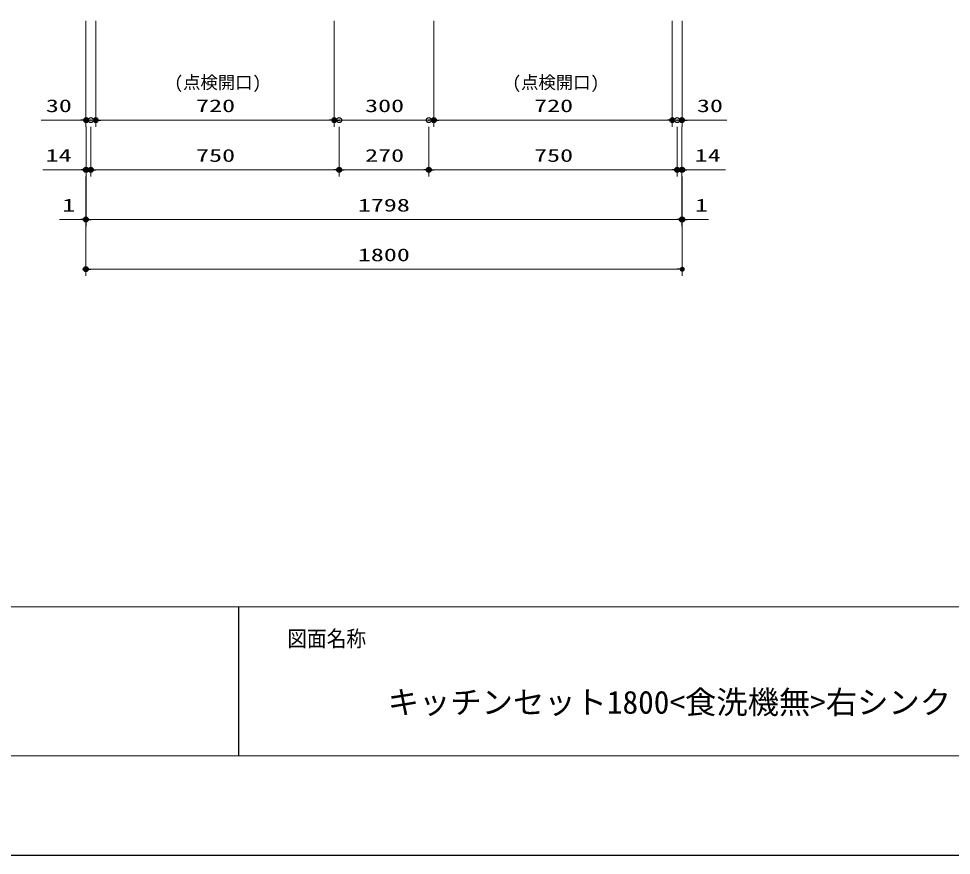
# Model space of a CAD drawing. Units: millimetres, scale not verified. Extents: x -9797 to 9797, y -4555 to 4555.
# Drawn here: x -7361 to -4546, y -4455 to -1930 of the extents above; entities that cross this region are included whole.
import ezdxf
from ezdxf.enums import TextEntityAlignment as Align

# ---------------------------------------------------------------- set-up
doc = ezdxf.new("R2010")
doc.units = ezdxf.units.MM
doc.header["$LTSCALE"] = 30
doc.header["$PDMODE"] = 32
doc.header["$PDSIZE"] = 15
for name, color, linetype, lineweight in [('0-0_0', 7, 'Continuous', 25), ('0-3_寸法ﾚｲﾔｰ', 30, 'Continuous', 13), ('0-4_DEFPOINTS', 7, 'Continuous', 25), ('0-6_図面枠', 3, 'Continuous', 15)]:
    doc.layers.add(name, color=color, linetype=linetype, lineweight=lineweight)
doc.styles.add('ＭＳ ゴシック', font='')
doc.styles.get('ＭＳ ゴシック').set_extended_font_data('MS Gothic')

# ---------------------------------------------------------------- blocks, each defined once
blk = doc.blocks.new('_DOT')
at = {"layer": '0-0_0', "color": 30}
blk.add_line((-15, 0), (-30, 0), dxfattribs=at)
for points in [[(0, 0), (-15, 0), (-14.88, 1.88)], [(0, 0), (-14.88, -1.88), (-15, 0)], [(0, 0), (-14.88, 1.88), (-14.53, 3.73)], [(0, 0), (-14.53, -3.73), (-14.88, -1.88)], [(0, 0), (-14.53, 3.73), (-13.95, 5.52)], [(0, 0), (-13.95, -5.52), (-14.53, -3.73)], [(0, 0), (-13.95, 5.52), (-13.14, 7.23)], [(0, 0), (-13.14, -7.23), (-13.95, -5.52)], [(0, 0), (-13.14, 7.23), (-12.14, 8.82)], [(0, 0), (-12.14, -8.82), (-13.14, -7.23)], [(0, 0), (-12.14, 8.82), (-10.93, 10.27)], [(0, 0), (-10.93, -10.27), (-12.14, -8.82)], [(0, 0), (-10.93, 10.27), (-9.56, 11.56)], [(0, 0), (-9.56, -11.56), (-10.93, -10.27)], [(0, 0), (-9.56, 11.56), (-8.04, 12.66)], [(0, 0), (-8.04, -12.66), (-9.56, -11.56)], [(0, 0), (-8.04, 12.66), (-6.39, 13.57)], [(0, 0), (-6.39, -13.57), (-8.04, -12.66)], [(0, 0), (-6.39, 13.57), (-4.64, 14.27)], [(0, 0), (-4.64, -14.27), (-6.39, -13.57)], [(0, 0), (-4.64, 14.27), (-2.81, 14.73)], [(0, 0), (-2.81, -14.73), (-4.64, -14.27)], [(0, 0), (-2.81, 14.73), (-0.94, 14.97)], [(0, 0), (-0.94, -14.97), (-2.81, -14.73)], [(0, 0), (-0.94, 14.97), (0.94, 14.97)], [(0, 0), (0.94, -14.97), (-0.94, -14.97)], [(0, 0), (0.94, 14.97), (2.81, 14.73)], [(0, 0), (2.81, 14.73), (4.64, 14.27)], [(0, 0), (4.64, 14.27), (6.39, 13.57)], [(0, 0), (6.39, 13.57), (8.04, 12.66)], [(0, 0), (8.04, 12.66), (9.56, 11.56)], [(0, 0), (9.56, 11.56), (10.93, 10.27)], [(0, 0), (10.93, 10.27), (12.14, 8.82)], [(0, 0), (12.14, 8.82), (13.14, 7.23)], [(0, 0), (13.14, 7.23), (13.95, 5.52)], [(0, 0), (13.95, 5.52), (14.53, 3.73)], [(0, 0), (14.53, 3.73), (14.88, 1.88)], [(0, 0), (14.88, 1.88), (15, 0)], [(0, 0), (2.81, -14.73), (0.94, -14.97)], [(0, 0), (4.64, -14.27), (2.81, -14.73)], [(0, 0), (6.39, -13.57), (4.64, -14.27)], [(0, 0), (8.04, -12.66), (6.39, -13.57)], [(0, 0), (9.56, -11.56), (8.04, -12.66)], [(0, 0), (10.93, -10.27), (9.56, -11.56)], [(0, 0), (12.14, -8.82), (10.93, -10.27)], [(0, 0), (13.14, -7.23), (12.14, -8.82)], [(0, 0), (13.95, -5.52), (13.14, -7.23)], [(0, 0), (14.53, -3.73), (13.95, -5.52)], [(0, 0), (14.88, -1.88), (14.53, -3.73)], [(0, 0), (15, 0), (14.88, -1.88)]]:
    blk.add_solid(points, dxfattribs=at)

msp = doc.modelspace()

# ---------------------------------------------------------------- linework, layer by layer
at = {"layer": '0-0_0'}
msp.add_line((-6697.23, -3705), (-6697.23, -4155), dxfattribs=at)
msp.add_line((-6697.23, -3705), (-6697.23, -4155), dxfattribs=at)
at = {"layer": '0-3_寸法ﾚｲﾔｰ'}
for p, q in [((-7158.51, -1935.93), (-7158.51, -2255.93)), ((-7128.51, -1935.93), (-7128.51, -2255.93)), ((-7128.51, -1935.93), (-7128.51, -2255.93)), ((-6408.51, -1935.93), (-6408.51, -2255.93)), ((-6408.51, -1935.93), (-6408.51, -2255.93)), ((-6108.51, -1935.93), (-6108.51, -2255.93)), ((-6108.51, -1935.93), (-6108.51, -2255.93)), ((-5388.51, -1935.93), (-5388.51, -2255.93)), ((-5388.51, -1935.93), (-5388.51, -2255.93)), ((-5358.51, -1935.93), (-5358.51, -2255.93)), ((-7158.51, -2235.93), (-7293.28, -2235.93)), ((-7173.51, -2235.93), (-7188.51, -2235.93)), ((-7158.51, -2235.93), (-7128.51, -2235.93)), ((-7113.51, -2235.93), (-6423.51, -2235.93)), ((-7113.51, -2235.93), (-7098.51, -2235.93)), ((-6123.51, -2235.93), (-6393.51, -2235.93)), ((-5403.51, -2235.93), (-6093.51, -2235.93)), ((-5403.51, -2235.93), (-5418.51, -2235.93)), ((-5358.51, -2235.93), (-5388.51, -2235.93)), ((-5358.51, -2235.93), (-5223.75, -2235.93)), ((-5343.51, -2235.93), (-5328.51, -2235.93)), ((-7157.51, -2255.93), (-7157.51, -2405.93)), ((-7143.51, -2255.93), (-7143.51, -2405.93)), ((-7143.51, -2255.93), (-7143.51, -2405.93)), ((-6393.51, -2255.93), (-6393.51, -2405.93)), ((-6393.51, -2255.93), (-6393.51, -2405.93)), ((-6123.51, -2255.93), (-6123.51, -2405.93)), ((-6123.51, -2255.93), (-6123.51, -2405.93)), ((-5373.51, -2255.93), (-5373.51, -2405.93)), ((-5373.51, -2255.93), (-5373.51, -2405.93)), ((-5359.51, -2255.93), (-5359.51, -2405.93)), ((-7157.51, -2385.93), (-7288.51, -2385.93)), ((-7172.51, -2385.93), (-7187.51, -2385.93)), ((-7157.51, -2385.93), (-7143.51, -2385.93)), ((-7128.51, -2385.93), (-6408.51, -2385.93)), ((-7128.51, -2385.93), (-7113.51, -2385.93)), ((-6138.51, -2385.93), (-6378.51, -2385.93)), ((-5388.51, -2385.93), (-6108.51, -2385.93)), ((-5388.51, -2385.93), (-5403.51, -2385.93)), ((-5359.51, -2385.93), (-5373.51, -2385.93)), ((-5359.51, -2385.93), (-5228.51, -2385.93)), ((-5344.51, -2385.93), (-5329.51, -2385.93)), ((-7158.51, -2405.93), (-7158.51, -2705.93)), ((-7158.51, -2405.93), (-7158.51, -2555.93)), ((-7157.51, -2405.93), (-7157.51, -2555.93)), ((-7157.51, -2405.93), (-7157.51, -2555.93)), ((-5359.51, -2405.93), (-5359.51, -2555.93)), ((-5359.51, -2405.93), (-5359.51, -2555.93)), ((-5358.51, -2405.93), (-5358.51, -2705.93)), ((-5358.51, -2405.93), (-5358.51, -2555.93)), ((-7158.51, -2535.93), (-7238.08, -2535.93)), ((-7173.51, -2535.93), (-7188.51, -2535.93)), ((-7157.51, -2535.93), (-7158.51, -2535.93)), ((-7142.51, -2535.93), (-5374.51, -2535.93)), ((-7142.51, -2535.93), (-7127.51, -2535.93)), ((-5374.51, -2535.93), (-5389.51, -2535.93)), ((-5359.51, -2535.93), (-5358.51, -2535.93)), ((-5358.51, -2535.93), (-5278.99, -2535.93)), ((-5343.51, -2535.93), (-5328.51, -2535.93)), ((-5373.51, -2685.93), (-7143.51, -2685.93))]:
    msp.add_line(p, q, dxfattribs=at)
at = {"layer": '0-4_DEFPOINTS'}
msp.add_line((2902.77, -4455), (-9697.23, -4455), dxfattribs=at)
for p in [(-7157.51, -2235.93), (-7143.51, -2235.93), (-7128.51, -2235.93), (-6408.51, -2235.93), (-6408.51, -2235.93), (-6393.51, -2235.93), (-6123.51, -2235.93), (-6123.51, -2235.93), (-6108.51, -2235.93), (-5388.51, -2235.93), (-5373.51, -2235.93), (-5359.51, -2235.93), (-7158.51, -2385.93), (-7157.51, -2385.93), (-7143.51, -2385.93), (-6393.51, -2385.93), (-6393.51, -2385.93), (-6123.51, -2385.93), (-5373.51, -2385.93), (-5359.51, -2385.93), (-5358.51, -2385.93), (-7158.51, -2535.93), (-5359.51, -2535.93), (-5358.51, -2535.93), (-7158.51, -2685.93)]:
    msp.add_point(p, dxfattribs=at)
at = {"layer": '0-6_図面枠'}
msp.add_line((-9397.23, -3705), (2602.77, -3705), dxfattribs=at)
msp.add_lwpolyline([(-9397.23, -4155), (2602.77, -4155), (2602.77, 4155), (-9397.23, 4155)], close=True, dxfattribs=at)

# ---------------------------------------------------------------- block references
at = {"layer": '0-3_寸法ﾚｲﾔｰ', "xscale": 0.5, "yscale": 0.5}
for p in [(-7158.51, -2235.93), (-6408.51, -2235.93), (-6108.51, -2235.93), (-5388.51, -2235.93), (-5388.51, -2235.93), (-7157.51, -2385.93), (-6393.51, -2385.93), (-6123.51, -2385.93), (-5373.51, -2385.93), (-5373.51, -2385.93), (-7158.51, -2535.93), (-5359.51, -2535.93), (-5359.51, -2535.93), (-5358.51, -2685.93)]:
    msp.add_blockref('_DOT', p, dxfattribs=at)
at = {"layer": '0-3_寸法ﾚｲﾔｰ', "xscale": 0.5, "yscale": 0.5, "rotation": 180}
for p in [(-7128.51, -2235.93), (-7128.51, -2235.93), (-6408.51, -2235.93), (-6108.51, -2235.93), (-5358.51, -2235.93), (-7143.51, -2385.93), (-7143.51, -2385.93), (-6393.51, -2385.93), (-6123.51, -2385.93), (-5359.51, -2385.93), (-7157.51, -2535.93), (-7157.51, -2535.93), (-5358.51, -2535.93), (-7158.51, -2685.93)]:
    msp.add_blockref('_DOT', p, dxfattribs=at)

# ---------------------------------------------------------------- texts
at = {"layer": '0-3_寸法ﾚｲﾔｰ', "style": 'ＭＳ ゴシック'}
for p in [(-6891.18, -2152.85), (-5871.18, -2152.85)]:
    msp.add_text('(点検開口)', height=38.48, dxfattribs=at).set_placement(p, align=Align.BOTTOM_LEFT)
at = {"layer": '0-3_寸法ﾚｲﾔｰ', "style": 'ＭＳ ゴシック', "width": 1.5}
for s, p in [('30', (-7278.99, -2223.33)), ('720', (-6825.66, -2223.33)), ('300', (-6315.66, -2223.33)), ('720', (-5805.66, -2223.33)), ('30', (-5314.23, -2223.33)), ('14', (-7279.94, -2373.33)), ('750', (-6825.66, -2373.33)), ('270', (-6315.66, -2373.33)), ('750', (-5805.66, -2373.33)), ('14', (-5320.9, -2373.33)), ('1', (-7229.51, -2523.33)), ('1798', (-6337.56, -2523.33)), ('1', (-5319.94, -2523.33)), ('1800', (-6337.56, -2673.33))]:
    msp.add_text(s, height=38.49, dxfattribs=at).set_placement(p, align=Align.BOTTOM_LEFT)
at = {"layer": '0-6_図面枠', "style": 'ＭＳ ゴシック', "width": 0.9}
msp.add_text('図面名称', height=48.39, dxfattribs=at).set_placement((-6550.26, -3839.73), align=Align.BOTTOM_LEFT)
at = {"layer": '0-6_図面枠', "style": 'ＭＳ ゴシック'}
msp.add_text('キッチンセット1800<食洗機無>右シンク\u3000設備図面', height=69.27, dxfattribs=at).set_placement((-6247.23, -4048.32), align=Align.BOTTOM_LEFT)

doc.saveas('drawing.dxf')
